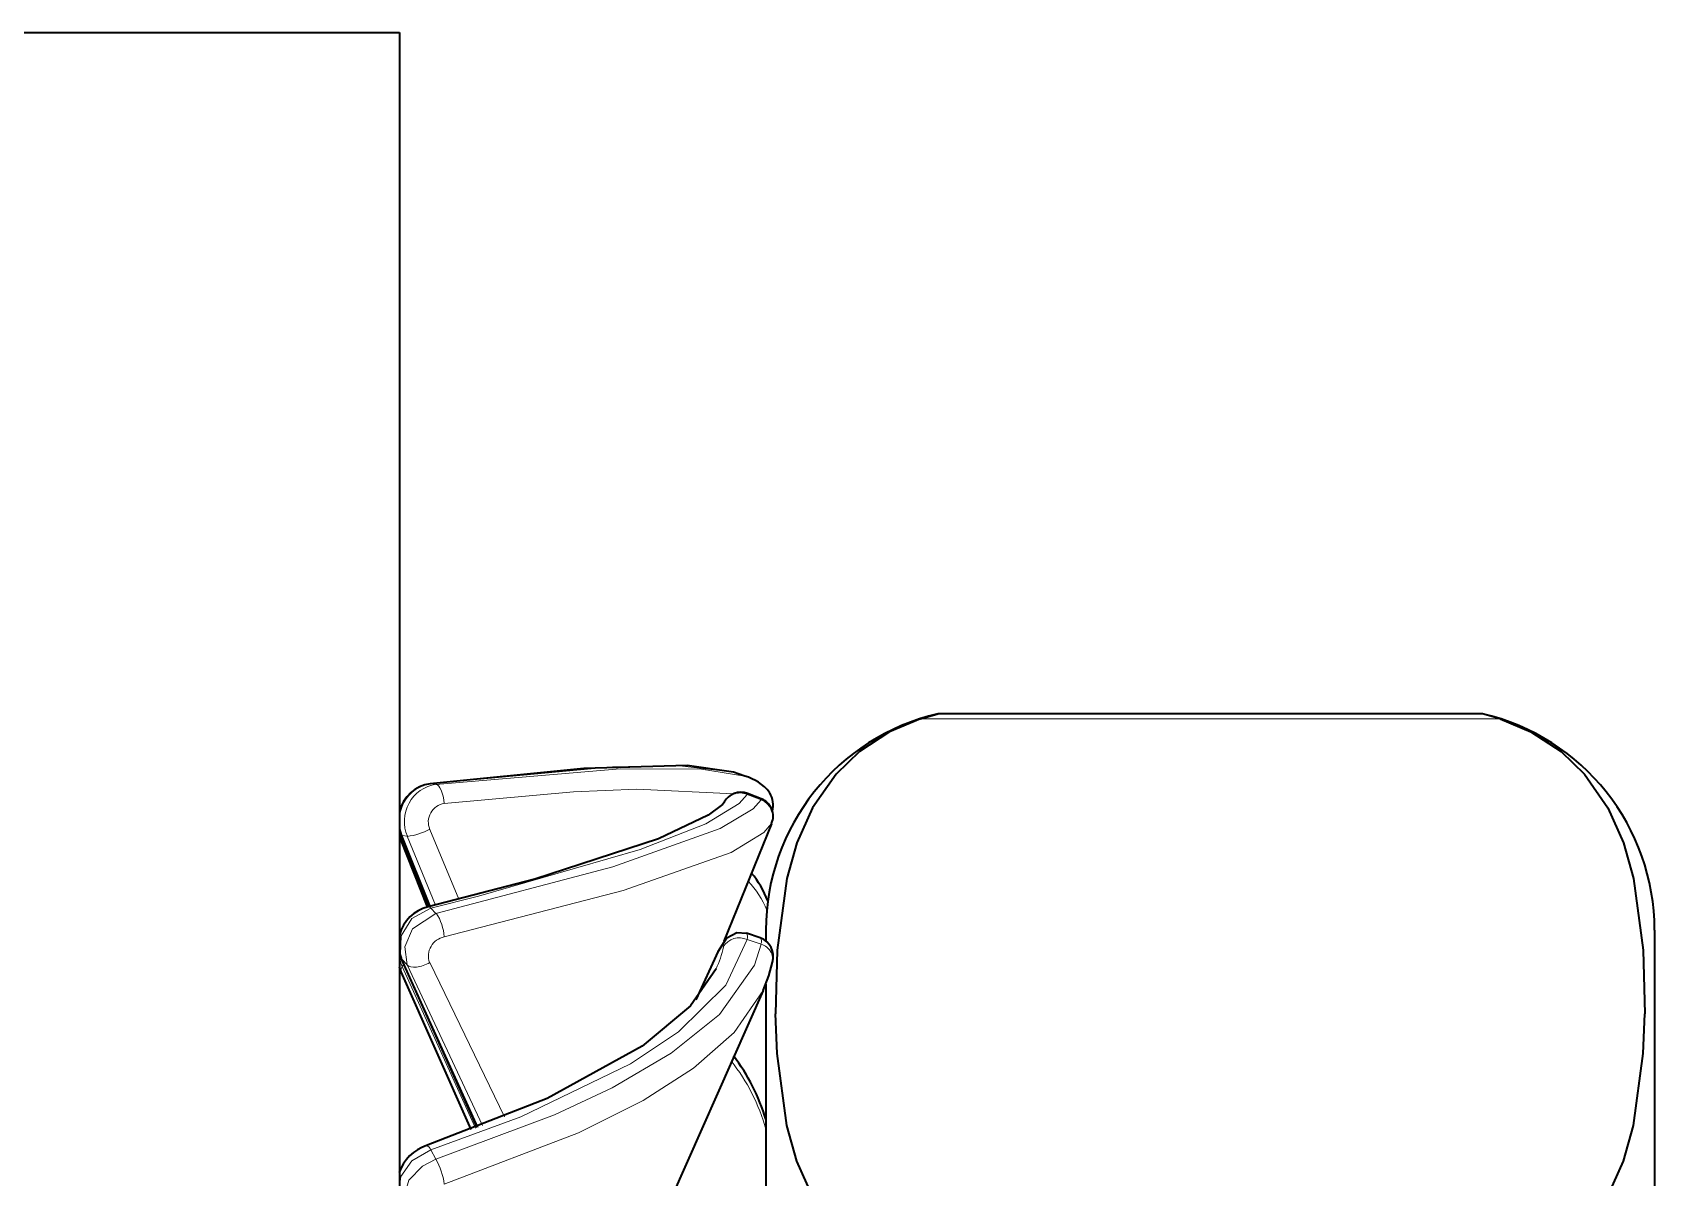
# Model space of a CAD drawing. Extents: x 291 to 828, y 188 to 662.
# Drawn here: x 429.511 to 433.892, y 487.107 to 490.2 of the extents above; entities that cross this region are included whole.
import ezdxf

# ---------------------------------------------------------------- set-up
doc = ezdxf.new("R2010")
doc.units = 0

msp = doc.modelspace()

# ---------------------------------------------------------------- linework, layer by layer
at = {"color": 7, "lineweight": 35, "ltscale": 0.075}
msp.add_line((427.502, 490.1996), (430.502, 490.1996), dxfattribs=at)
at = {"color": 7, "lineweight": 35, "ltscale": 0.052783}
msp.add_line((430.502, 490.1996), (430.502, 488.0883), dxfattribs=at)
at = {"color": 7, "lineweight": 35, "ltscale": 0.125}
msp.add_line((430.502, 490.1996), (430.502, 485.1996), dxfattribs=at)
at = {"color": 7, "lineweight": 35, "ltscale": 0.001228}
for p, q in [((431.9092, 488.3461), (431.9565, 488.3595)), ((433.4745, 488.3461), (433.4272, 488.3595))]:
    msp.add_line(p, q, dxfattribs=at)
at = {"color": 7, "lineweight": 13, "ltscale": 0.039131}
msp.add_line((433.4745, 488.3461), (431.9092, 488.3461), dxfattribs=at)
at = {"color": 7, "lineweight": 35, "ltscale": 0.036768}
msp.add_line((433.4272, 488.3595), (431.9565, 488.3595), dxfattribs=at)
at = {"color": 7, "lineweight": 13, "ltscale": 0.000352029}
msp.add_line((430.5868, 488.1703), (430.6008, 488.1686), dxfattribs=at)
at = {"color": 7, "lineweight": 35, "ltscale": 0.000807506}
msp.add_line((431.4349, 488.1913), (431.4043, 488.2015), dxfattribs=at)
at = {"color": 7, "lineweight": 13, "ltscale": 6.22439e-05}
msp.add_line((431.4416, 488.1418), (431.4421, 488.1443), dxfattribs=at)
at = {"color": 7, "lineweight": 13, "ltscale": 0.001003}
msp.add_line((431.4791, 488.1274), (431.4416, 488.1418), dxfattribs=at)
at = {"color": 7, "lineweight": 35, "ltscale": 0.001002}
msp.add_line((431.4795, 488.1298), (431.4421, 488.1443), dxfattribs=at)
at = {"color": 7, "lineweight": 13, "ltscale": 6.04602e-05}
msp.add_line((431.4795, 488.1298), (431.4791, 488.1274), dxfattribs=at)
at = {"color": 7, "lineweight": 35, "ltscale": 0.00035033}
msp.add_line((430.502, 488.0457), (430.5063, 488.0324), dxfattribs=at)
at = {"color": 7, "lineweight": 35, "ltscale": 0.006773}
msp.add_line((430.502, 488.0328), (430.502, 487.7618), dxfattribs=at)
at = {"color": 7, "lineweight": 35, "ltscale": 0.000346957}
msp.add_line((430.502, 488.0328), (430.5062, 488.0196), dxfattribs=at)
at = {"color": 7, "lineweight": 13, "ltscale": 8.56465e-05}
msp.add_line((430.5063, 488.0324), (430.5093, 488.0309), dxfattribs=at)
at = {"color": 7, "lineweight": 35, "ltscale": 0.005201}
msp.add_line((430.5831, 487.8391), (430.5063, 488.0324), dxfattribs=at)
at = {"color": 7, "lineweight": 13, "ltscale": 0.000353705}
msp.add_line((430.5093, 488.0309), (430.5233, 488.0285), dxfattribs=at)
at = {"color": 7, "lineweight": 13, "ltscale": 0.005149}
msp.add_line((430.5093, 488.0309), (430.5861, 487.8398), dxfattribs=at)
at = {"color": 7, "lineweight": 13, "ltscale": 0.005108}
msp.add_line((430.663, 487.8588), (430.5841, 488.0473), dxfattribs=at)
at = {"color": 7, "lineweight": 35, "ltscale": 0.008546}
msp.add_line((431.507, 488.0623), (431.3786, 487.7454), dxfattribs=at)
at = {"color": 7, "lineweight": 13, "ltscale": 3.21885e-05}
msp.add_line((431.5077, 488.0643), (431.507, 488.0632), dxfattribs=at)
at = {"color": 7, "lineweight": 13, "ltscale": 0.000142202}
msp.add_line((430.5062, 488.0196), (430.5093, 488.0243), dxfattribs=at)
at = {"color": 7, "lineweight": 35, "ltscale": 0.00489}
msp.add_line((430.5783, 487.8377), (430.5062, 488.0196), dxfattribs=at)
at = {"color": 7, "lineweight": 13, "ltscale": 0.004987}
msp.add_line((430.5093, 488.0243), (430.5837, 487.8392), dxfattribs=at)
at = {"color": 7, "lineweight": 13, "ltscale": 0.005026}
msp.add_line((430.5996, 487.8426), (430.5233, 488.0285), dxfattribs=at)
at = {"color": 7, "lineweight": 13, "ltscale": 0.000501773}
msp.add_line((430.5868, 487.8349), (430.6008, 487.8205), dxfattribs=at)
at = {"color": 7, "lineweight": 35, "ltscale": 0.000727844}
msp.add_line((431.4919, 487.775), (431.4919, 487.7459), dxfattribs=at)
at = {"color": 7, "lineweight": 35, "ltscale": 0.009401}
msp.add_line((433.8918, 487.775), (433.8918, 487.399), dxfattribs=at)
at = {"color": 7, "lineweight": 35, "ltscale": 0.000985576}
msp.add_line((431.4766, 487.754), (431.4393, 487.7667), dxfattribs=at)
at = {"color": 7, "lineweight": 13, "ltscale": 0.000986523}
msp.add_line((431.4791, 487.7376), (431.4416, 487.7501), dxfattribs=at)
at = {"color": 7, "lineweight": 35, "ltscale": 0.000372128}
msp.add_line((430.5021, 487.7132), (430.5072, 487.6992), dxfattribs=at)
at = {"color": 7, "lineweight": 35, "ltscale": 0.012517}
msp.add_line((430.7121, 487.2424), (430.5072, 487.6992), dxfattribs=at)
at = {"color": 7, "lineweight": 13, "ltscale": 0.000512314}
msp.add_line((430.5093, 487.696), (430.5233, 487.681), dxfattribs=at)
at = {"color": 7, "lineweight": 13, "ltscale": 0.012428}
msp.add_line((430.5093, 487.696), (430.7147, 487.2433), dxfattribs=at)
at = {"color": 7, "lineweight": 13, "ltscale": 0.000216332}
msp.add_line((430.5093, 487.677), (430.5139, 487.6844), dxfattribs=at)
at = {"color": 7, "lineweight": 13, "ltscale": 0.011963}
msp.add_line((430.7265, 487.2478), (430.5233, 487.681), dxfattribs=at)
at = {"color": 7, "lineweight": 13, "ltscale": 0.011573}
msp.add_line((430.7861, 487.2711), (430.5841, 487.6877), dxfattribs=at)
at = {"color": 7, "lineweight": 35, "ltscale": 0.003623}
msp.add_line((431.363, 487.718), (431.3023, 487.5865), dxfattribs=at)
at = {"color": 7, "lineweight": 13, "ltscale": 0.003448}
msp.add_line((431.3618, 487.7137), (431.304, 487.5885), dxfattribs=at)
at = {"color": 7, "lineweight": 35, "ltscale": 0.000947575}
msp.add_line((431.4998, 487.6519), (431.5097, 487.6885), dxfattribs=at)
at = {"color": 7, "lineweight": 35, "ltscale": 0.013887}
msp.add_line((430.502, 487.6759), (430.502, 487.1204), dxfattribs=at)
at = {"color": 7, "lineweight": 35, "ltscale": 0.000366129}
msp.add_line((430.5072, 487.6621), (430.5022, 487.6759), dxfattribs=at)
at = {"color": 7, "lineweight": 35, "ltscale": 0.011645}
msp.add_line((430.6961, 487.2363), (430.5072, 487.6621), dxfattribs=at)
at = {"color": 7, "lineweight": 13, "ltscale": 0.011984}
msp.add_line((430.5093, 487.677), (430.7079, 487.2407), dxfattribs=at)
at = {"color": 7, "lineweight": 35, "ltscale": 0.001059}
msp.add_line((431.4848, 487.6123), (431.4998, 487.6519), dxfattribs=at)
at = {"color": 7, "lineweight": 35, "ltscale": 0.00575}
msp.add_line((431.4919, 487.629), (431.4919, 487.399), dxfattribs=at)
at = {"color": 7, "lineweight": 35, "ltscale": 0.008212}
msp.add_line((431.4919, 487.399), (431.4919, 487.0705), dxfattribs=at)
at = {"color": 7, "lineweight": 35, "ltscale": 0.11937}
msp.add_line((433.8918, 487.399), (433.8918, 482.6241), dxfattribs=at)
at = {"color": 7, "lineweight": 13, "ltscale": 0.000723919}
msp.add_line((430.5868, 487.1816), (430.6008, 487.1562), dxfattribs=at)
at = {"color": 7, "lineweight": 35}
for points in [[(431.9092, 488.3461), (431.8261, 488.311), (431.7443, 488.2573), (431.6814, 488.1968), (431.6178, 488.1055), (431.5758, 488.0113), (431.5484, 487.9145), (431.5223, 487.7207), (431.518, 487.5487)], [(433.4745, 488.3461), (433.5576, 488.311), (433.6394, 488.2573), (433.7023, 488.1968), (433.7659, 488.1055), (433.808, 488.0113), (433.8353, 487.9145), (433.8614, 487.7207), (433.8657, 487.5487)], [(431.4043, 488.2015), (431.2796, 488.2196), (430.9997, 488.2114), (430.5853, 488.1703)], [(431.3796, 488.1207), (431.3744, 488.1142), (431.3361, 488.0853), (431.2017, 488.0215), (430.8676, 487.9129), (430.5794, 487.8382)], [(431.3628, 487.7176), (431.3861, 487.7541), (431.4131, 487.7684), (431.4393, 487.7667)], [(431.3574, 487.6705), (431.2883, 487.5709), (431.158, 487.4615), (430.9015, 487.3205), (430.5752, 487.1935)], [(431.4848, 487.6123), (431.1951, 486.9604), (431.0905, 486.6882), (431.0557, 486.5685)], [(431.9092, 486.8162), (431.8261, 486.8513), (431.7443, 486.905), (431.6814, 486.9655), (431.6178, 487.0568), (431.5758, 487.151), (431.5484, 487.2478), (431.5223, 487.4416), (431.518, 487.5487)], [(433.4745, 486.8162), (433.5576, 486.8513), (433.6394, 486.905), (433.7023, 486.9655), (433.7659, 487.0568), (433.808, 487.151), (433.8353, 487.2478), (433.8614, 487.4416), (433.8657, 487.5487)]]:
    msp.add_lwpolyline(points, dxfattribs=at)
at = {"color": 7, "lineweight": 13}
for points in [[(431.4043, 488.2015), (431.2515, 488.2197), (431.078, 488.2158), (430.5868, 488.1703)], [(430.6008, 488.1686), (431.0984, 488.2111), (431.3178, 488.2102), (431.4349, 488.1913)], [(431.4416, 488.1418), (431.4201, 488.1172), (431.3297, 488.0626), (431.1527, 487.9927), (430.716, 487.8669), (430.5868, 487.8349)], [(430.6008, 487.8205), (431.0781, 487.9458), (431.3682, 488.0492), (431.4579, 488.1029), (431.4791, 488.1274)], [(430.6232, 488.117), (430.972, 488.1485), (431.1436, 488.1561), (431.4051, 488.1436)], [(430.6232, 487.7574), (431.1068, 487.8824), (431.3984, 487.9852), (431.4865, 488.0386), (431.507, 488.0632)], [(430.5868, 487.8349), (430.5356, 487.8065), (430.5066, 487.76), (430.5046, 487.7096), (430.5093, 487.696)], [(430.5233, 487.681), (430.5167, 487.73), (430.5373, 487.7784), (430.6008, 487.8205)], [(431.4416, 487.7501), (431.3837, 487.6268), (431.2559, 487.5002), (431.1265, 487.4139), (430.8301, 487.2711), (430.5868, 487.1816)], [(430.6008, 487.1562), (430.9206, 487.2764), (431.077, 487.3496), (431.2361, 487.4425), (431.3665, 487.5477), (431.461, 487.6808), (431.4791, 487.7376)], [(431.3771, 487.7296), (431.3778, 487.7346), (431.3776, 487.7361), (431.3768, 487.737), (431.3751, 487.7362), (431.3699, 487.7293), (431.3618, 487.7137)], [(430.6232, 487.0893), (430.9857, 487.228), (431.1602, 487.315), (431.2967, 487.402), (431.4066, 487.4985), (431.4848, 487.6123)], [(430.5868, 487.1816), (430.5356, 487.1518), (430.5063, 487.1102), (430.5022, 487.0825), (430.5093, 487.06)], [(430.5233, 487.0341), (430.5157, 487.0589), (430.5274, 487.1), (430.564, 487.138), (430.6008, 487.1562)]]:
    msp.add_lwpolyline(points, dxfattribs=at)
at = {"color": 7, "lineweight": 35}
for centre, radius, start, end in [((432.0919, 487.775), 0.6, 103.039, 180), ((433.2919, 487.775), 0.6, 360, 76.961), ((430.5982, 488.0725), 0.0987, 97.5027, 166.9431), ((431.4023, 488.0689), 0.1264, 38.0029, 75.0358), ((431.4243, 488.0968), 0.0507, 69.4814, 151.9302), ((431.4609, 488.0829), 0.0504, 337.2134, 68.3764), ((431.4487, 488.1132), 0.0628, 344.6405, 30.993), ((431.2351, 487.7512), 0.2815, 21.4475, 39.2571), ((430.6052, 487.7347), 0.1067, 104.0134, 165.2848), ((431.458, 487.7038), 0.0536, 343.5665, 69.7007), ((430.9788, 487.1097), 0.5358, 16.763, 37.424), ((430.6089, 487.0858), 0.1126, 107.3396, 162.0588)]:
    msp.add_arc(centre, radius, start, end, dxfattribs=at)
at = {"color": 7, "lineweight": 13}
for centre, radius, start, end in [((430.6038, 488.0705), 0.102, 99.6593, 202.7284), ((430.6175, 488.0687), 0.102, 99.4926, 203.1), ((431.4223, 488.0966), 0.049, 66.8271, 157.2852), ((431.4608, 488.0811), 0.0497, 338.8698, 68.4434), ((431.4617, 488.1186), 0.0489, 338.189, 35.009), ((430.6306, 488.0673), 0.0505, 98.4363, 203.3186), ((430.4992, 488.2061), 0.1796, 277.7168, 298.117), ((431.2522, 487.7284), 0.2624, 22.6542, 42.9901), ((430.5799, 487.8297), 0.00853, 36.8676, 93.6408), ((430.4982, 487.7503), 0.1249, 3.2601, 34.3872), ((430.6335, 487.7049), 0.0531, 101.1391, 199.1964), ((431.1025, 487.7883), 0.2809, 335.1878, 347.9371), ((431.42, 487.7039), 0.0506, 64.9747, 149.0019), ((431.4243, 487.7573), 0.0182, 337.5466, 32.1323), ((431.462, 487.7446), 0.0178, 337.8776, 32.8106), ((431.4671, 487.6956), 0.0432, 339.4992, 74.158), ((430.5793, 487.71), 0.0772, 176.7929, 205.2734), ((430.5223, 487.6672), 0.0161, 142.9888, 198.716), ((430.9841, 487.0954), 0.5272, 15.6169, 38.2503), ((430.568, 487.1762), 0.0191, 16.0074, 67.2328), ((430.4131, 487.0562), 0.2128, 8.9519, 28.063)]:
    msp.add_arc(centre, radius, start, end, dxfattribs=at)
for centre, major_axis, ratio, start_param, end_param in [((430.605, 488.119), (0.0057, -0.0497), 0.357597, 1.491101, 3.059194), ((430.5665, 487.7051), (0.0453, 0.0211), 0.472412, 3.300122, 4.884527)]:
    msp.add_ellipse(centre, major_axis=major_axis, ratio=ratio, start_param=start_param, end_param=end_param, dxfattribs=at)

doc.saveas('drawing.dxf')
